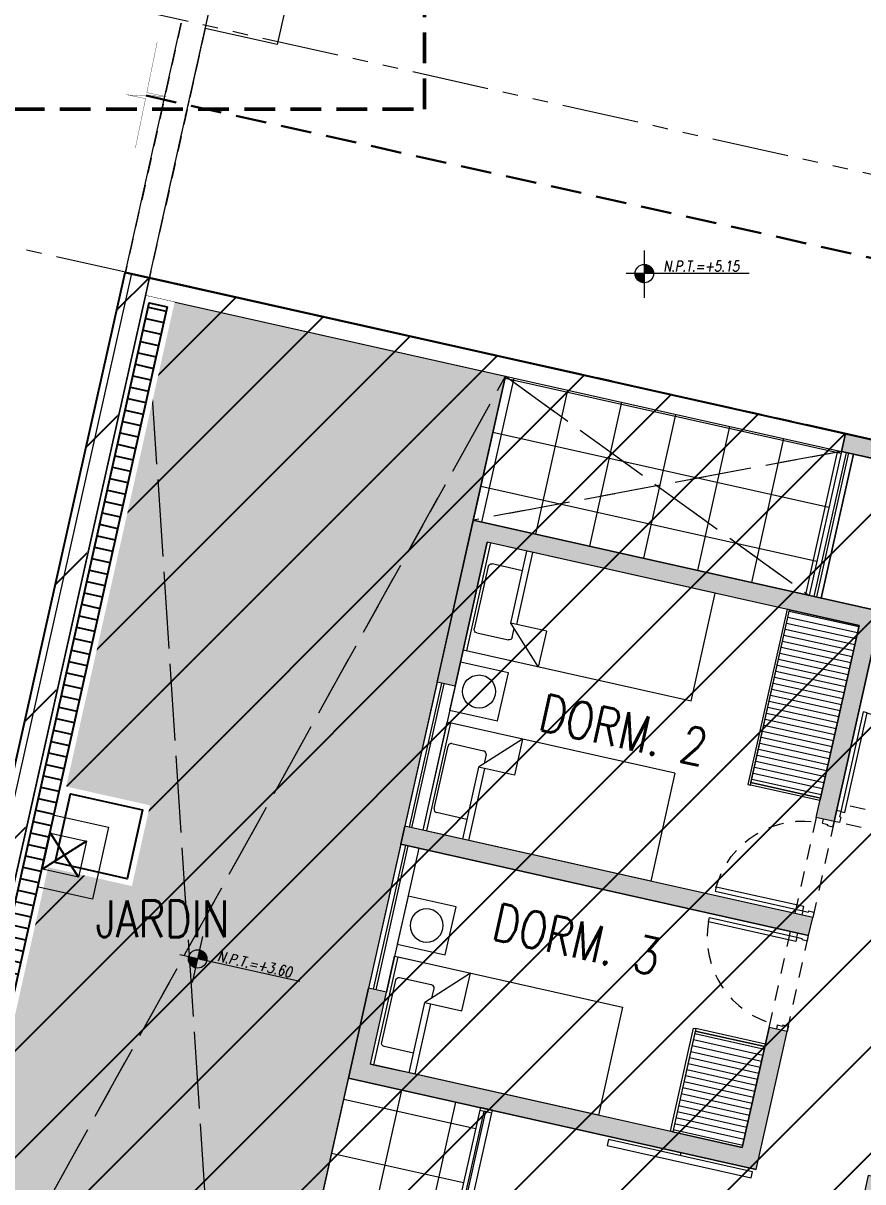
# Model space of a CAD drawing. Header units: inches. Extents: x 0 to 766, y -245 to 236.
# Drawn here: x 210.04 to 216.87, y 140.48 to 149.91 of the extents above; entities that cross this region are included whole.
import ezdxf
from ezdxf.enums import TextEntityAlignment as Align

# ---------------------------------------------------------------- set-up
doc = ezdxf.new("R2010")
doc.units = ezdxf.units.IN
doc.header["$MEASUREMENT"] = 0
doc.set_wipeout_variables(frame=1)
for name, pattern in [('CONTINUO', [0]), ('DASHED2', [0.375, 0.25, -0.125]), ('HIDDEN', [0.375, 0.25, -0.125]), ('HIDDEN2', [0.1875, 0.125, -0.0625]), ('PHANTOM', [2.5, 1.25, -0.25, 0.25, -0.25, 0.25, -0.25]), ('TC_P1$0$HIDDEN2', [0.1875, 0.125, -0.0625])]:
    doc.linetypes.add(name, pattern=pattern)
for name, color, linetype, lineweight in [('000 SOS 911 EQUIPOS', 5, 'Continuous', 25), ('000 SOS 911 TUB. ENTERRADA  ACI', 5, 'DASHED2', 25), ('01-detalle', 251, 'Continuous', 9), ('A-ESTRUCTURA-MUROS', 251, 'Continuous', 9), ('A-ESTRUCTURA-VIGAS', 251, 'HIDDEN2', 9), ('A-MUROS', 251, 'Continuous', 9), ('A-PROYECCIONES', 251, 'HIDDEN', 9), ('A-TEXTO-INDICACIONES', 251, 'Continuous', 9), ('DLP_LINEAS', 251, 'Continuous', 9), ('DLP_MURO BAJO', 251, 'Continuous', 9), ('DLP_MUROS', 251, 'Continuous', 9), ('DLP_TEXTO AMBIENTE', 251, 'Continuous', 9), ('DLP_VERDE', 251, 'Continuous', 9), ('EJES', 251, 'PHANTOM', 9), ('TC_P1$0$DLP_ESTRUCTURAS', 251, 'Continuous', 9), ('TC_P1$0$DLP_HATCH', 251, 'Continuous', 9), ('TC_P1$0$DLP_MOBILIARIO', 251, 'Continuous', 9), ('TC_P1$0$DLP_MOBILIARIO FIJO', 251, 'Continuous', 9), ('TC_P1$0$DLP_MURO BAJO', 251, 'Continuous', 9), ('TC_P1$0$DLP_MUROS', 251, 'Continuous', 9), ('TC_P1$0$DLP_PROYECCIONES', 251, 'TC_P1$0$HIDDEN2', 9)]:
    doc.layers.add(name, color=color, linetype=linetype, lineweight=lineweight)
doc.styles.add('R100-200', font='romans.shx', dxfattribs={"width": 0.8, "height": 0.3})
doc.styles.add('R80', font='romans.shx', dxfattribs={"width": 0.8, "oblique": 15, "height": 0.1})
doc.styles.add('R80-200', font='romans.shx', dxfattribs={"width": 0.8, "oblique": 10, "height": 0.2})

# ---------------------------------------------------------------- blocks, each defined once
blk = doc.blocks.new('base general')
at = {"layer": 'DLP_VERDE'}
h = blk.add_hatch(dxfattribs=at)
h.set_pattern_fill('AR-SAND', color=251, scale=0.0035, angle=215)
h.set_pattern_definition([(252.5, (0, 0), (0.1028379, -0.13710426), [0, -0.135128, 0, -0.15113, 0, -0.1444625]), (222.5, (0, 0), (0.0150241, -0.29575865), [0, -0.072898, 0, -0.121793, 0, -0.0466725]), (182.5, (0.08957, 0.06272), (-0.22649154, -0.15920515), [0, -0.04445, 0, -0.16002, 0, -0.208915]), (172.5, (0.08957, 0.06272), (-0.17416064, -0.21719985), [0, -0.022225, 0, -0.104902, 0, -0.120015])])
h.paths.add_polyline_path([(-13.0253, 65.4003), (-15.9529, 66.0556), (-13.7248, 76.0091), (-10.7975, 75.3539)])
at = {"layer": 'A-PROYECCIONES', "color": 251}
for p, q in [((-13.7249, 76.0091), (-13.0253, 65.4003)), ((-15.9529, 66.0556), (-10.7974, 75.3538, 0)), ((-10.7974, 75.3538, 0), (-8.3268, 73.5714, 0)), ((-8.0646, 74.7424, 0), (-11.0591, 74.183, 0))]:
    blk.add_line(p, q, dxfattribs=at)
at = {"layer": 'DLP_MURO BAJO', "color": 251, "ltscale": 0.5}
blk.add_lwpolyline([(-13.0253, 65.4003), (-15.9529, 66.0556), (-13.7248, 76.0091), (-10.7975, 75.3539)], close=True, dxfattribs=at)
at = {"layer": 'DLP_MUROS', "color": 251}
blk.add_lwpolyline([(-8.0321, 74.8887), (-13.692, 76.1557), (-13.7248, 76.0093), (-8.0648, 74.7423)], close=True, dxfattribs=at)
blk = doc.blocks.new('TC_P1$0$EST.P1')
at = {"layer": 'TC_P1$0$DLP_ESTRUCTURAS'}
h = blk.add_hatch(color=8, dxfattribs=at)
h.dxf.hatch_style = 1
h.paths.add_polyline_path([(9.15, 0.06), (9.15, 6.125), (10.65, 6.125), (10.65, 5.375), (10.8, 5.375), (10.8, 6.325), (9, 6.325), (9, 5.45), (7.5, 5.45), (7.5, 5.95), (7.35, 5.95), (7.35, 5.25), (9, 5.25), (9, 0.06)])
h.paths.add_polyline_path([(30.25, 10.125), (28.65, 10.125), (28.65, 13.225), (29.85, 13.225), (29.85, 13.375), (28.5, 13.375), (28.5, 9.975), (30.25, 9.975)])
h.paths.add_polyline_path([(31.05, 13.375), (31.2, 13.375), (31.2, 9.975), (31.05, 9.975)])
h.paths.add_polyline_path([(36.55, 13.85), (36.85, 13.85), (36.85, 13.7), (36.7, 13.7), (36.7, 10.625), (36.55, 10.625)])
h.paths.add_polyline_path([(33.6, 13.225), (33.6, 10.125), (32, 10.125), (32, 9.975), (33.75, 9.975), (33.75, 13.375), (32.4, 13.375), (32.4, 13.225)])
h.paths.add_polyline_path([(42.85, 13.7), (43.45, 13.7), (43.45, 13.85), (42.7, 13.85), (42.7, 10.45), (43.85, 10.45), (43.85, 10.6), (42.85, 10.6)])
h.paths.add_polyline_path([(44.65, 13.85), (44.65, 10.45), (44.8, 10.45), (44.8, 13.85)])
h.paths.add_polyline_path([(45.6, 10.6), (47.2, 10.6), (47.2, 13.7), (46, 13.7), (46, 13.85), (47.35, 13.85), (47.35, 10.45), (45.6, 10.45)])
h.paths.add_polyline_path([(42.85, 0.15), (43.45, 0.15), (43.45, 0), (42.7, 0), (42.7, 3.4), (43.85, 3.4), (43.85, 3.25), (42.85, 3.25)])
h.paths.add_polyline_path([(44.65, 0), (44.65, 3.4), (44.8, 3.4), (44.8, 0)])
h.paths.add_polyline_path([(45.6, 3.25), (47.2, 3.25), (47.2, 0.15), (46, 0.15), (46, 0), (47.35, 0), (47.35, 3.4), (45.6, 3.4)])
h.paths.add_polyline_path([(40, 3.5), (39.85, 3.5), (39.85, 0.15), (39.7, 0.15), (39.7, 0), (40, 0)])
h.paths.add_polyline_path([(30.25, 3.725), (28.65, 3.725), (28.65, 0.625), (29.85, 0.625), (29.85, 0.475), (28.5, 0.475), (28.5, 3.875), (30.25, 3.875)])
h.paths.add_polyline_path([(31.05, 0.475), (31.2, 0.475), (31.2, 3.875), (31.05, 3.875)])
h.paths.add_polyline_path([(36.55, 0), (36.85, 0), (36.85, 0.15), (36.7, 0.15), (36.7, 3.225), (36.55, 3.225)])
h.paths.add_polyline_path([(33.6, 0.625), (33.6, 3.725), (32, 3.725), (32, 3.875), (33.75, 3.875), (33.75, 0.475), (32.4, 0.475), (32.4, 0.625)])
h.paths.add_polyline_path([(23.65, 9.025), (23.65, 10.025), (23.5, 10.025), (23.5, 9.025)], flags=17)
h.paths.add_polyline_path([(17.1, 10.125), (18.7, 10.125), (18.7, 13.225), (17.5, 13.225), (17.5, 13.375), (18.85, 13.375), (18.85, 9.975), (17.1, 9.975)])
h.paths.add_polyline_path([(16.3, 13.375), (16.15, 13.375), (16.15, 9.975), (16.3, 9.975)])
h.paths.add_polyline_path([(10.5, 13.85), (10.5, 13.7), (10.65, 13.7), (10.65, 10.625), (10.8, 10.625), (10.8, 13.85)])
h.paths.add_polyline_path([(21.1, 7.525), (11.7, 7.525), (11.7, 7.675), (15.25, 7.675), (15.25, 9.075), (15.45, 9.075), (15.45, 7.675), (17.85, 7.675), (17.85, 8.925), (16.2, 8.925), (16.2, 9.075), (18, 9.075), (18, 7.675), (21.1, 7.675)])
h.paths.add_polyline_path([(13.75, 13.225), (13.75, 10.125), (15.35, 10.125), (15.35, 9.975), (13.6, 9.975), (13.6, 13.375), (14.95, 13.375), (14.95, 13.225)])
h.paths.add_polyline_path([(9, 8.6), (7.35, 8.6), (7.35, 7.9), (7.5, 7.9), (7.5, 8.4), (9, 8.4), (9, 7.525), (10.8, 7.525), (10.8, 8.475), (10.65, 8.475), (10.65, 7.725), (9.15, 7.725), (9.15, 13.79), (9, 13.79)])
h.paths.add_polyline_path([(4.5, 13.7), (3.9, 13.7), (3.9, 13.85), (4.65, 13.85), (4.65, 10.45), (3.5, 10.45), (3.5, 10.6), (4.5, 10.6)])
h.paths.add_polyline_path([(2.7, 13.85), (2.7, 10.45), (2.55, 10.45), (2.55, 13.85)])
h.paths.add_polyline_path([(1.75, 10.6), (0.15, 10.6), (0.15, 13.7), (1.35, 13.7), (1.35, 13.85), (0, 13.85), (0, 10.45), (1.75, 10.45)])
h.paths.add_polyline_path([(2.7, 0), (2.7, 3.4), (2.55, 3.4), (2.55, 0)])
h.paths.add_polyline_path([(1.75, 3.25), (0.15, 3.25), (0.15, 0.15), (1.35, 0.15), (1.35, 0), (0, 0), (0, 3.4), (1.75, 3.4)])
h.paths.add_polyline_path([(7.35, 3.5), (7.5, 3.5), (7.5, 0.15), (7.65, 0.15), (7.65, 0), (7.35, 0)])
h.paths.add_polyline_path([(17.1, 3.725), (18.7, 3.725), (18.7, 0.625), (17.5, 0.625), (17.5, 0.475), (18.85, 0.475), (18.85, 3.875), (17.1, 3.875)])
h.paths.add_polyline_path([(16.3, 0.475), (16.15, 0.475), (16.15, 3.875), (16.3, 3.875)])
h.paths.add_polyline_path([(10.8, 0), (10.5, 0), (10.5, 0.15), (10.65, 0.15), (10.65, 3.225), (10.8, 3.225)])
h.paths.add_polyline_path([(13.75, 0.625), (13.75, 3.725), (15.35, 3.725), (15.35, 3.875), (13.6, 3.875), (13.6, 0.475), (14.95, 0.475), (14.95, 0.625)])
h.paths.add_polyline_path([(38.35, 6.325), (36.55, 6.325), (36.55, 5.375), (36.7, 5.375), (36.7, 6.125), (38.2, 6.125), (38.2, 0.06), (38.35, 0.06), (38.35, 5.25), (40, 5.25), (40, 5.95), (39.85, 5.95), (39.85, 5.45), (38.35, 5.45)])
h.paths.add_polyline_path([(4.65, 0), (4.65, 3.4), (3.5, 3.4), (3.5, 3.25), (4.5, 3.25), (4.5, 0.15), (3.9, 0.15), (3.9, 0)])
h.paths.add_polyline_path([(1.7468, 8.35), (1.6, 8.35), (1.6, 9.55), (3.75, 9.55), (3.75, 9.4), (1.75, 9.4), (1.75, 8.35)], flags=17)
h.paths.add_polyline_path([(1.7468, 5.5), (1.6, 5.5), (1.6, 4.3), (3.75, 4.3), (3.75, 4.45), (1.75, 4.45), (1.75, 5.5)], flags=17)
h.paths.add_polyline_path([(7.5001, 7), (4.65, 7), (4.65, 9.55), (4.5, 9.55), (4.5, 7), (1.75, 7), (1.75, 7.6), (1.6, 7.6), (1.6, 7), (-1.2, 7), (-1.2, 11.05), (-1.35, 11.05), (-1.35, 2.8), (-1.2, 2.8), (-1.2, 6.85), (1.6, 6.85), (1.6, 6.25), (1.75, 6.25), (1.75, 6.85), (4.5, 6.85), (4.5, 4.3), (4.65, 4.3), (4.65, 6.85), (7.5001, 6.85)])
h.paths.add_polyline_path([(25.8, 6.175), (29.35, 6.175), (29.35, 4.775), (31.15, 4.775), (31.15, 4.925), (29.5, 4.925), (29.5, 6.175), (31.9, 6.175), (31.9, 4.775), (32.1, 4.775), (32.1, 6.175), (35.65, 6.175), (35.65, 6.325), (25.65, 6.325), (25.65, 0.475), (26.5, 0.475), (26.5, 0.625), (25.8, 0.625), (25.8, 4.775), (27.65, 4.775), (27.65, 4.925), (25.8, 4.925)])
h.paths.add_polyline_path([(22.7, 1.025), (25.35, 1.025), (25.35, 3.675), (23, 3.675), (23, 4.225), (22.7, 4.225), (22.7, 4.375), (23.15, 4.375), (23.15, 3.825), (25.35, 3.825), (25.35, 6.325), (25.5, 6.325), (25.5, 0.875), (22.7, 0.875)])
h.paths.add_polyline_path([(21.7, 0.475), (20.85, 0.475), (20.85, 0.625), (21.55, 0.625), (21.55, 4.775), (19.7, 4.775), (19.7, 4.925), (21.55, 4.925), (21.55, 6.175), (18, 6.175), (18, 4.775), (16.2, 4.775), (16.2, 4.925), (17.85, 4.925), (17.85, 6.175), (15.45, 6.175), (15.45, 4.775), (15.25, 4.775), (15.25, 6.175), (11.7, 6.175), (11.7, 6.325), (21.7, 6.325)])
h.paths.add_polyline_path([(7.35, 13.85), (7.35, 10.35), (7.5, 10.35), (7.5, 13.7), (7.65, 13.7), (7.65, 13.85)])
h.paths.add_polyline_path([(21.35, 8.925), (21.55, 8.925), (21.55, 7.525), (23.65, 7.525), (23.65, 8.125), (23.5, 8.125), (23.5, 7.675), (21.7, 7.675), (21.7, 11.375), (23.5, 11.375), (23.5, 10.925), (23.65, 10.925), (23.65, 11.575), (21.7, 11.575), (21.7, 13.375), (20.85, 13.375), (20.85, 13.225), (21.55, 13.225), (21.55, 9.075), (19.3, 9.075), (19.3, 8.925), (21.45, 8.925)])
h.paths.add_polyline_path([(38.35, 13.79), (38.35, 8.6), (40, 8.6), (40, 7.9), (39.85, 7.9), (39.85, 8.4), (38.35, 8.4), (38.35, 7.525), (36.55, 7.525), (36.55, 8.475), (36.7, 8.475), (36.7, 7.725), (38.2, 7.725), (38.2, 13.79)])
h.paths.add_polyline_path([(45.75, 7), (48.55, 7), (48.55, 11.05), (48.7, 11.05), (48.7, 2.8), (48.55, 2.8), (48.55, 6.85), (45.75, 6.85), (45.75, 6.25), (45.6, 6.25), (45.6, 6.85), (42.85, 6.85), (42.85, 4.3), (42.7, 4.3), (42.7, 6.85), (39.8499, 6.85), (39.8499, 7), (42.7, 7), (42.7, 9.55), (42.85, 9.55), (42.85, 7), (45.6, 7), (45.6, 7.6), (45.75, 7.6)])
h.paths.add_polyline_path([(40, 13.85), (39.7, 13.85), (39.7, 13.7), (39.85, 13.7), (39.85, 10.35), (40, 10.35)])
h.paths.add_polyline_path([(45.6032, 8.35), (45.75, 8.35), (45.75, 9.55), (43.6, 9.55), (43.6, 9.4), (45.6, 9.4), (45.6, 8.35)], flags=17)
h.paths.add_polyline_path([(45.6032, 5.5), (45.75, 5.5), (45.75, 4.3), (43.6, 4.3), (43.6, 4.45), (45.6, 4.45), (45.6, 5.5)], flags=17)
h.paths.add_polyline_path([(25.35, 7.525), (25.5, 7.525), (25.5, 11.575), (25.35, 11.575)])
h.paths.add_polyline_path([(25.8, 8.925), (28.05, 8.925), (28.05, 9.075), (25.8, 9.075), (25.8, 13.225), (26.5, 13.225), (26.5, 13.375), (25.65, 13.375), (25.65, 7.525), (25.8, 7.525)])
h.paths.add_polyline_path([(26.25, 7.675), (26.25, 7.525), (35.65, 7.525), (35.65, 7.675), (32.1, 7.675), (32.1, 9.075), (31.9, 9.075), (31.9, 7.675), (29.5, 7.675), (29.5, 8.925), (31.15, 8.925), (31.15, 9.075), (29.35, 9.075), (29.35, 7.675)])
for points in [[(7.5001, 7), (4.65, 7), (4.65, 9.55), (4.5, 9.55), (4.5, 7), (1.75, 7), (1.75, 7.6), (1.6, 7.6), (1.6, 7), (-1.2, 7), (-1.2, 11.05), (-1.35, 11.05), (-1.35, 2.8), (-1.2, 2.8), (-1.2, 6.85), (1.6, 6.85), (1.6, 6.25), (1.75, 6.25), (1.75, 6.85), (4.5, 6.85), (4.5, 4.3), (4.65, 4.3), (4.65, 6.85), (7.5001, 6.85)], [(1.75, 3.25), (0.15, 3.25), (0.15, 0.15), (1.35, 0.15), (1.35, 0), (0, 0), (0, 3.4), (1.75, 3.4)], [(2.7, 0), (2.7, 3.4), (2.55, 3.4), (2.55, 0)], [(4.65, 0), (4.65, 3.4), (3.5, 3.4), (3.5, 3.25), (4.5, 3.25), (4.5, 0.15), (3.9, 0.15), (3.9, 0)]]:
    blk.add_lwpolyline(points, close=True)
blk = doc.blocks.new('TC_P1$0$A$C77AB7FBD')
at = {"linetype": 'Continuous'}
for p, q in [((0, 0), (0, 1.9)), ((0.9, 1.9), (0, 1.9)), ((0.9, 0), (0.9, 1.9)), ((0.9, 1.87), (0, 1.87)), ((0.164, 1.57), (0.164, 1.8219)), ((0.1908, 1.8487), (0.7119, 1.8487)), ((0.7386, 1.8219), (0.7386, 1.5585)), ((0.6, 1.57), (0, 1.57)), ((0.6, 1.52), (0, 1.52)), ((0.6, 1.27), (0.6, 1.57)), ((0.9, 1.27), (0.6, 1.57)), ((0.7119, 1.5317), (0.6383, 1.5317)), ((0.9, 1.27), (0.6, 1.27)), ((0.9, 0), (0, 0))]:
    blk.add_line(p, q, dxfattribs=at)
for centre, start, end in [((0.1908, 1.8219), 90, 180), ((0.7119, 1.8219), 0, 90), ((0.7119, 1.5585), 270, 0)]:
    blk.add_arc(centre, 0.0267, start, end, dxfattribs=at)
blk = doc.blocks.new('TC_P1$0$A$C2EBA15F5')
blk.add_lwpolyline([(0, 0.4), (0, 0), (0.4, 0), (0.4, 0.4)], close=True)
blk.add_circle((0.2, 0.2), 0.1344)
blk = doc.blocks.new('TC_P1$0$CAMA PROYECCION')
for p, q in [((37.495, 40.6423, 0), (37.495, 38.771, 0)), ((38.3949, 40.6423, 0), (37.495, 40.6423, 0)), ((38.3949, 38.771, 0), (38.3949, 40.6423, 0)), ((38.0806, 39.3741, 0), (38.3949, 39.3741, 0)), ((38.3949, 39.3741, 0), (38.0806, 39.0644, 0)), ((38.0806, 39.0644, 0), (38.0806, 39.3741, 0)), ((38.0806, 39.1133, 0), (37.495, 39.1133, 0)), ((38.2069, 39.1106, 0), (38.1275, 39.1106, 0)), ((37.495, 39.0644, 0), (38.0806, 39.0644, 0)), ((37.659, 39.0644, 0), (37.659, 38.8203, 0)), ((38.2336, 38.8203, 0), (38.2336, 39.0838, 0)), ((37.495, 38.7423, 0), (37.495, 38.9974, 0)), ((38.3949, 38.7423, 0), (38.3949, 38.9974, 0)), ((37.495, 38.771, 0), (38.3949, 38.771, 0)), ((37.495, 38.7423, 0), (38.3949, 38.7423, 0)), ((37.6857, 38.7936, 0), (38.2069, 38.7936, 0))]:
    blk.add_line(p, q)
at = {"elevation": 0}
blk.add_lwpolyline([(38.495, 38.7423), (38.495, 39.1423), (38.895, 39.1423), (38.895, 38.7423)], close=True, dxfattribs=at)
blk.add_circle((38.695, 38.9423, 0), 0.1344)
for centre, start, end in [((38.2069, 39.0838, 0), 0, 90), ((37.6857, 38.8203, 0), 180, 270), ((38.2069, 38.8203, 0), 270, 0)]:
    blk.add_arc(centre, 0.0267, start, end)
blk = doc.blocks.new('*U96')
for p, q in [((0.01, 0.755), (0.01, 0.8)), ((0.055, 0.755), (0.01, 0.755)), ((0.1, 0.765), (0.055, 0.765)), ((0.055, 0.755), (0.055, 0.765)), ((0.1, 0.765), (0.1, 0.8)), ((0.055, 0.045), (0.01, 0.045)), ((0.01, 0.045), (0.01, 0)), ((0.055, 0.045), (0.055, 0.035)), ((0.1, 0.035), (0.055, 0.035)), ((0.1, 0.035), (0.1, 0))]:
    blk.add_line(p, q)
blk.add_lwpolyline([(0.83, 0.07), (0.83, 0.035), (0.1, 0.035), (0.1, 0.07)], close=True)
at = {"color": 7, "linetype": 'TC_P1$0$HIDDEN2'}
blk.add_arc((0.0996, 0.034), 0.731, 2.23015, 89.96723, dxfattribs=at)
blk = doc.blocks.new('*U97')
for p, q in [((0.01, 0.855), (0.01, 0.9)), ((0.055, 0.855), (0.01, 0.855)), ((0.1, 0.865), (0.055, 0.865)), ((0.055, 0.855), (0.055, 0.865)), ((0.1, 0.865), (0.1, 0.9)), ((0.055, 0.045), (0.01, 0.045)), ((0.01, 0.045), (0.01, 0)), ((0.055, 0.045), (0.055, 0.035)), ((0.1, 0.035), (0.055, 0.035)), ((0.1, 0.035), (0.1, 0))]:
    blk.add_line(p, q)
blk.add_lwpolyline([(0.93, 0.07), (0.93, 0.035), (0.1, 0.035), (0.1, 0.07)], close=True)
at = {"color": 7, "linetype": 'TC_P1$0$HIDDEN2'}
blk.add_arc((0.0995, 0.0339), 0.8311, 2.23015, 89.96723, dxfattribs=at)
blk = doc.blocks.new('TC_P1$0$A$C67C01FD6')
blk.add_line((0.025, 0), (0, 0))
blk.add_lwpolyline([(0.025, 0.6), (0.075, 0.6), (0.075, -0.6), (0.025, -0.6), (0.025, 0.6)])
blk = doc.blocks.new('TC_P1$0$DPTO 65_1P')
at = {"layer": 'TC_P1$0$DLP_HATCH'}
h = blk.add_hatch(dxfattribs=at)
h.set_pattern_fill('_USER', color=256, scale=0.45, double=1, pattern_type=0)
h.set_pattern_definition([(0, (-1.50005, 19.17495), (0, 0.45), []), (90, (-1.50005, 19.17495), (-0.45, 3e-17), [])])
h.paths.add_polyline_path([(-2.85, -6.9251), (-0.15, -6.9251), (-0.1501, -5.825), (-2.8501, -5.825)])
at = {"layer": 'TC_P1$0$DLP_MOBILIARIO FIJO'}
h = blk.add_hatch(dxfattribs=at)
h.set_pattern_fill('_USER', color=8, scale=0.05, angle=450, pattern_type=0)
h.set_pattern_definition([(90, (9533.584805, 4941.290817), (-0.05, 2e-17), [])])
h.paths.add_polyline_path([(-7.3501, -3.675), (-5.9101, -3.675), (-5.9101, -4.255), (-7.3501, -4.255)])
h = blk.add_hatch(dxfattribs=at)
h.set_pattern_fill('_USER', color=8, scale=0.05, angle=450, pattern_type=0)
h.set_pattern_definition([(90, (9532.004806, 4941.870817), (-0.05, 2e-17), [])])
h.paths.add_polyline_path([(-3.0001, -3.675), (-3.8401, -3.675), (-3.8401, -4.255), (-3.0001, -4.255)])
at = {"layer": 'TC_P1$0$DLP_MOBILIARIO'}
blk.add_lwpolyline([(-7.5001, -3.525), (-7.5001, -4.025), (-8.7001, -4.025), (-8.7001, -3.525)], close=True, dxfattribs=at)
at = {"layer": 'TC_P1$0$DLP_MOBILIARIO FIJO'}
for p, q in [((-8.7001, -4.065), (-7.5001, -4.065)), ((-8.7001, -4.085), (-7.5001, -4.085)), ((-4.9501, -6.865), (-6.1501, -6.865)), ((-4.8001, -6.865), (-3.6001, -6.865)), ((-4.9501, -6.885), (-6.1501, -6.885)), ((-4.8001, -6.885), (-3.6001, -6.885))]:
    blk.add_line(p, q, dxfattribs=at)
at = {"layer": 'TC_P1$0$DLP_MOBILIARIO FIJO', "color": 251}
for p, q in [((-0.1701, -5.725, 0), (-2.8301, -5.725, 0)), ((-2.8301, -5.825, 0), (-0.1701, -5.825, 0))]:
    blk.add_line(p, q, dxfattribs=at)
at = {"layer": 'TC_P1$0$DLP_MOBILIARIO FIJO', "color": 8}
for points in [[(-7.3501, -3.675), (-5.9101, -3.675), (-5.9101, -4.255), (-7.3501, -4.255)], [(-3.0001, -3.675), (-3.8401, -3.675), (-3.8401, -4.255), (-3.0001, -4.255)]]:
    blk.add_lwpolyline(points, close=True, dxfattribs=at)
at = {"layer": 'TC_P1$0$DLP_MOBILIARIO FIJO', "elevation": 0}
for points in [[(-5.9101, -3.675), (-5.8901, -3.675), (-5.8901, -4.255), (-5.9101, -4.255)], [(-3.8401, -3.675), (-3.8601, -3.675), (-3.8601, -4.255), (-3.8401, -4.255)], [(-5.8901, -4.275), (-5.8901, -4.255), (-7.3501, -4.255), (-7.3501, -4.275)], [(-3.8601, -4.275), (-3.8601, -4.255), (-3.0001, -4.255), (-3.0001, -4.275)], [(-1.4901, -5.7875), (-2.8301, -5.7875), (-2.8301, -5.7775), (-1.4901, -5.7775)]]:
    blk.add_lwpolyline(points, close=True, dxfattribs=at)
at = {"layer": 'TC_P1$0$DLP_MOBILIARIO FIJO', "color": 6, "elevation": 0}
blk.add_lwpolyline([(-2.8301, -5.725), (-2.8501, -5.725), (-2.8501, -5.825), (-2.8301, -5.825)], close=True, dxfattribs=at)
at = {"layer": 'TC_P1$0$DLP_MURO BAJO'}
for p, q in [((-8.7001, -4.025), (-7.5001, -4.025)), ((-8.7001, -4.125), (-7.5001, -4.125)), ((-6.1501, -6.775), (-4.9501, -6.775)), ((-4.8001, -6.775), (-3.6001, -6.775)), ((-6.1501, -6.925), (-4.9501, -6.925)), ((-4.8001, -6.925), (-3.6001, -6.925))]:
    blk.add_line(p, q, dxfattribs=at)
at = {"layer": 'TC_P1$0$DLP_MUROS'}
for p, q in [((-8.8501, -4.125), (-8.8501, 0.075)), ((-8.7001, -0.075), (-8.7001, -4.125)), ((-5.7501, -3.525), (-7.5001, -3.525)), ((-7.5001, -3.525), (-7.5001, -6.925)), ((-5.7501, -3.525), (-5.7501, -3.675)), ((-4.8001, -3.525), (-4.9501, -3.525)), ((-4.9501, -3.525), (-4.9501, -6.925)), ((-4.8001, -3.525), (-4.8001, -6.925)), ((-2.8501, -3.525), (-4.0001, -3.525)), ((-4.0001, -3.525), (-4.0001, -3.675)), ((-2.8501, -3.525), (-2.8501, -6.925)), ((-5.7501, -3.675), (-7.3501, -3.675)), ((-7.3501, -3.675), (-7.3501, -6.775)), ((-3.0001, -3.675), (-4.0001, -3.675)), ((-3.0001, -3.675), (-3.0001, -6.775)), ((-3.0001, -3.675), (-3.0001, -6.775)), ((-8.7001, -4.125), (-8.8501, -4.125)), ((-6.1501, -6.775), (-7.3501, -6.775)), ((-6.1501, -6.775), (-6.1501, -6.925)), ((-3.0001, -6.775), (-3.6001, -6.775)), ((-3.6001, -6.775), (-3.6001, -6.925)), ((-6.1501, -6.925), (-7.5001, -6.925)), ((-4.8001, -6.925), (-4.9501, -6.925)), ((-2.8501, -6.925), (-3.6001, -6.925))]:
    blk.add_line(p, q, dxfattribs=at)
at = {"layer": 'TC_P1$0$DLP_PROYECCIONES'}
for p, q in [((-5.9001, -2.625), (-5.9001, -3.525)), ((-5.7501, -2.625), (-5.7501, -3.525)), ((-5.7501, -3.525), (-4.9501, -3.525)), ((-4.0001, -3.525), (-4.8001, -3.525)), ((-5.7501, -3.675), (-4.9501, -3.675)), ((-4.0001, -3.675), (-4.8001, -3.675))]:
    blk.add_line(p, q, dxfattribs=at)
at = {"layer": 'TC_P1$0$DLP_MOBILIARIO', "xscale": -1}
for name, p in [('*U97', (-5.7401, -3.525)), ('TC_P1$0$CAMA PROYECCION', (34.4949, -45.5173, 0))]:
    blk.add_blockref(name, p, dxfattribs=at)
at = {"layer": 'TC_P1$0$DLP_MOBILIARIO'}
for name, p, xscale, rotation in [('*U96', (-4.9501, -3.515), -1.000000000000003, 90), ('TC_P1$0$A$C67C01FD6', (-2.8501, -4.15, 0), -1, 180), ('TC_P1$0$A$C77AB7FBD', (-7.3501, -4.875), -1, 180)]:
    blk.add_blockref(name, p, dxfattribs=dict(at, xscale=xscale, rotation=rotation))
for name, p, rotation in [('*U96', (-4.8001, -3.515), 270), ('TC_P1$0$A$C77AB7FBD', (-4.95, -4.875), 180)]:
    blk.add_blockref(name, p, dxfattribs=dict(at, rotation=rotation))
at = {"layer": 'TC_P1$0$DLP_MOBILIARIO', "extrusion": (0, 0, -1), "xscale": -1, "zscale": -1, "rotation": 180}
blk.add_blockref('TC_P1$0$A$C2EBA15F5', (5.9501, -6.375), dxfattribs=at)
blk = doc.blocks.new('TC_P1')
at = {"layer": 'TC_P1$0$DLP_HATCH'}
h = blk.add_hatch(dxfattribs=at)
h.set_pattern_fill('_USER', color=256, scale=0.45, double=1, pattern_type=0)
h.set_pattern_definition([(0, (0.59105, -2.80033), (0, 0.45), []), (90, (0.59105, -2.80033), (-0.45, 3e-17), [])])
h.paths.add_polyline_path([(0.1502, -2.8003), (1.3501, -2.8003), (1.35, 0), (0.1501, 0)])
at = {"layer": 'TC_P1$0$DLP_ESTRUCTURAS'}
blk.add_blockref('TC_P1$0$EST.P1', (1.35, -2.8), dxfattribs=at)
blk.add_blockref('TC_P1$0$EST.P1', (1.35, -2.8), dxfattribs=at)
blk.add_blockref('TC_P1$0$DPTO 65_1P', (8.8501, 4.125))
at = {"layer": 'TC_P1$0$DLP_MURO BAJO', "color": 4, "ltscale": 0.5, "elevation": 0}
blk.add_lwpolyline([(1.3501, -2.8003), (0.1504, -2.8003)], dxfattribs=at)
at = {"layer": 'TC_P1$0$DLP_MURO BAJO', "color": 4, "ltscale": 0.5}
blk.add_lwpolyline([(8.7, -2.8), (6, -2.8001)], dxfattribs=at)
blk = doc.blocks.new('TEXTOS_PG')
at = {"layer": 'DLP_TEXTO AMBIENTE', "style": 'R100-200', "width": 0.8}
for s, p in [('DORM. 2', (46.1167, 114.3309, -0.0001)), ('DORM. 3', (45.7354, 112.6277, -0.0001))]:
    blk.add_text(s, height=0.3, rotation=347.38218, dxfattribs=at).set_placement(p)
blk.add_text('JARDIN', height=0.3, dxfattribs=at).set_placement((42.5267, 112.6406, -0.0001))
blk = doc.blocks.new('COTASYEJES')
at = {"layer": 'EJES', "ltscale": 0.5}
for p, q in [((-14.2266, 53.0001, 0), (-18.1017, 35.6884, 0)), ((1.8446, 33.9077, 0), (-38.4582, 42.9291, 0)), ((1.3859, 31.8584, 0), (-38.9169, 40.8798, 0))]:
    blk.add_line(p, q, dxfattribs=at)
blk = doc.blocks.new('SIM NIVEL PLANTA')
at = {"linetype": 'Continuous'}
h = blk.add_hatch(dxfattribs=at)
h.set_pattern_fill('_USER', color=256, scale=0.099996, angle=45, style=0, pattern_type=0)
h.set_pattern_definition([(45, (35396.10581, 26516.4892), (-0.0707080889, 0.0707080889), [])])
h.paths.add_polyline_path([(-17.03, 0), (-15.53, 0, 0.409209), (-17.03, 1.47)])
h.paths.add_polyline_path([(-18.53, 0, 0.419236), (-17.03, -1.53), (-17.03, 0)])
for p, q in [((-17.03, -3.97), (-17.03, 3.72)), ((0, 0), (-20, 0))]:
    blk.add_line(p, q)
blk.add_circle((-17.03, -0.03), 1.5, dxfattribs=at)
at = {"style": 'R80'}
blk.add_attdef('N.P.T.+0.00', text='', height=2.03, dxfattribs=at).set_placement((-7.77, 2.01), align=Align.MIDDLE_CENTER)
blk = doc.blocks.new('b4')
at = {"color": 8}
blk.add_wipeout([(0.6732, -0.7), (0, -0.7), (0, 0), (0.6732, 0)], dxfattribs=at)
blk.add_lwpolyline([(0.6232, -0.65), (0.05, -0.65), (0.05, -0.05), (0.6232, -0.05)], close=True, dxfattribs=at)
blk = doc.blocks.new('IISS P1')
at = {"linetype": 'CONTINUO'}
blk.add_blockref('b4', (2.8375, -15.9015, 0), dxfattribs=at)
at = {"color": 8}
blk.add_wipeout([(-1.1999, -16.6001), (9.0001, -16.6001), (9.0001, -16.8501), (-1.1999, -16.8501)], dxfattribs=at).translate(0, 0, 0)
at = {"linetype": 'CONTINUO'}
h = blk.add_hatch(dxfattribs=at)
h.set_pattern_fill('ANSI31', color=8, scale=0.03, angle=45)
h.set_pattern_definition([(90, (-1.35, -36.04996), (-0.09525, 0), [])])
h.paths.add_polyline_path([(-1.1499, -16.6501), (8.9501, -16.6501), (8.9501, -16.8001), (-1.1499, -16.8001)])
at = {"color": 8, "linetype": 'CONTINUO', "elevation": 0}
blk.add_lwpolyline([(-1.1499, -16.6501), (8.9501, -16.6501), (8.9501, -16.8001), (-1.1499, -16.8001)], close=True, dxfattribs=at)

msp = doc.modelspace()

# ---------------------------------------------------------------- hatches: boundary and pattern name
at = {"layer": '000 SOS 911 EQUIPOS'}
h = msp.add_hatch(dxfattribs=at)
h.set_pattern_fill('ANSI31', color=4, scale=4.9)
h.paths.add_polyline_path([(227.5156, 144.1528), (224.7834, 144.7646), (210.8746, 147.8783), (200.5016, 101.5242), (203.6237, 100.8256), (203.3943, 99.8011), (205.1509, 99.4079), (204.8232, 97.9441), (216.581, 95.312)])

# ---------------------------------------------------------------- linework, layer by layer
at = {"layer": '000 SOS 911 EQUIPOS', "color": 4}
msp.add_lwpolyline([(210.8747, 147.8785), (224.7835, 144.7648), (227.5157, 144.153), (216.5811, 95.3123), (204.8233, 97.9444), (205.151, 99.4081), (203.3944, 99.8014), (203.6237, 100.8258), (200.5017, 101.5244), (210.8747, 147.8785)], dxfattribs=at)
at = {"layer": '01-detalle', "color": 251, "linetype": 'HIDDEN', "lineweight": 50, "elevation": 0}
msp.add_lwpolyline([(208.0929, 149.2054), (213.3083, 149.2054), (213.3083, 154.7375), (208.0929, 154.7375)], close=True, dxfattribs=at)
at = {"layer": 'A-MUROS', "color": 251, "elevation": 0}
msp.add_lwpolyline([(211.7328, 150.7888), (212.3183, 150.6578), (212.1108, 149.7307), (211.5253, 149.8618)], dxfattribs=at)
at = {"layer": 'DLP_LINEAS', "color": 1, "const_width": 0.0025, "elevation": -1.1506}
msp.add_lwpolyline([(211.1337, 149.7498), (211.0496, 149.3407), (211.1965, 149.3105), (210.8926, 149.322), (211.0395, 149.2917), (210.9569, 148.8905)], dxfattribs=at)

# ---------------------------------------------------------------- block references
at = {"color": 251}
msp.add_blockref('base general', (224.7642, 71.6806, 0), dxfattribs=at)

# ---------------------------------------------------------------- next in the draw order: block references
at = {"color": 251, "rotation": 257.3817293912868}
msp.add_blockref('TC_P1', (216.7324, 146.5694, 0), dxfattribs=at)

# ---------------------------------------------------------------- next in the draw order: linework, layer by layer
at = {"layer": 'A-ESTRUCTURA-VIGAS', "color": 251, "elevation": 0}
for points in [[(211.3301, 149.9055), (210.8767, 147.8799)], [(211.5253, 149.8618), (211.0719, 147.8362)]]:
    msp.add_lwpolyline(points, dxfattribs=at)
at = {"layer": 'A-MUROS', "color": 251, "elevation": 0}
for points in [[(210.9259, 147.8691), (204.4374, 118.882)], [(211.0394, 147.69), (211.0394, 147.6899), (216.6993, 146.4229), (216.7321, 146.5694), (210.9259, 147.8691), (210.9259, 147.869)], [(208.8114, 137.7362), (211.0396, 147.6899)]]:
    msp.add_lwpolyline(points, dxfattribs=at)
at = {"layer": 'A-PROYECCIONES', "color": 251, "ltscale": 2}
for p, q in [((211.0393, 147.6897, 0), (211.7389, 137.0809, 0)), ((208.8113, 137.7363, 0), (213.9668, 147.0344, 0)), ((213.9668, 147.0344, 0), (216.4374, 145.252, 0)), ((216.6996, 146.423, 0), (213.7051, 145.8637, 0))]:
    msp.add_line(p, q, dxfattribs=at)
at = {"layer": 'DLP_LINEAS', "color": 251, "const_width": 0.025, "elevation": 0}
msp.add_lwpolyline([(193.0542, 143.5811), (201.3983, 143.1997), (201.4668, 144.6981), (201.8293, 141.6784), (201.8978, 143.1768), (210.0823, 142.8027)], dxfattribs=at)

# ---------------------------------------------------------------- next in the draw order: block references
at = {"color": 251}
for name, p in [('COTASYEJES', (229.0571, 111.642, 0)), ('TEXTOS_PG', (168.1063, 29.8306, 0))]:
    msp.add_blockref(name, p, dxfattribs=at)
at = {"layer": 'A-TEXTO-INDICACIONES', "color": 251}
ref = msp.add_blockref('SIM NIVEL PLANTA', (215.9481, 147.8706, 0), dxfattribs=dict(at, xscale=0.04999999999999999, yscale=0.04999999999999999, zscale=0.04999999999999999, rotation=0.009024318233188236))
ref.add_attrib('N.P.T.+0.00', 'N.P.T.=+5.15', dxfattribs={"layer": '0', "height": 0.085333, "rotation": 0.00902, "style": 'R80-200', "oblique": 10, "width": 0.8}).set_placement((215.5598, 147.9713, 0), align=Align.TOP_CENTER)
ref = msp.add_blockref('SIM NIVEL PLANTA', (212.2945, 142.1109, 0), dxfattribs=dict(at, xscale=0.05000000000000005, yscale=0.05000000000000005, zscale=0.05000000000000005, rotation=347.3907560878768))
ref.add_attrib('N.P.T.+0.00', 'N.P.T.=+3.60', dxfattribs={"layer": '0', "height": 0.085333, "rotation": 347.39076, "style": 'R80-200', "oblique": 10, "width": 0.8}).set_placement((211.9376, 142.294, 0), align=Align.TOP_CENTER)

# ---------------------------------------------------------------- next in the draw order: block references
at = {"color": 251, "rotation": 257.382561904665}
msp.add_blockref('IISS P1', (227.2128, 142.84, 0), dxfattribs=at)

# ---------------------------------------------------------------- next in the draw order: linework, layer by layer
at = {"color": 251}
for p, q in [((210.5587, 143.2533, 0), (210.2004, 143.0261, 0)), ((210.4932, 142.9606, 0), (210.2659, 143.3189, 0))]:
    msp.add_line(p, q, dxfattribs=at)
at = {"layer": '000 SOS 911 TUB. ENTERRADA  ACI', "lineweight": 30, "elevation": -1.1506}
msp.add_lwpolyline([(211.0445, 149.3162), (232.8591, 144.4332)], dxfattribs=at)
at = {"layer": 'A-ESTRUCTURA-MUROS', "color": 251, "elevation": 0}
msp.add_lwpolyline([(208.1857, 135.8581), (210.8767, 147.8799), (211.0719, 147.8362), (208.3809, 135.8144)], dxfattribs=at)
at = {"layer": 'A-MUROS', "color": 251}
for p, q in [((209.9722, 142.9235, 0), (212.3881, 153.7164, 0)), ((208.1857, 135.8581, 0), (211.3301, 149.9055, 0))]:
    msp.add_line(p, q, dxfattribs=at)
at = {"layer": 'A-MUROS', "color": 251, "elevation": 0}
msp.add_lwpolyline([(210.2987, 143.4652), (210.7378, 143.3669), (210.6068, 142.7814), (210.1676, 142.8797)], dxfattribs=at)
msp.add_lwpolyline([(210.2659, 143.3189), (210.5587, 143.2533), (210.4932, 142.9606), (210.2004, 143.0261)], close=True, dxfattribs=at)

# ---------------------------------------------------------------- next in the draw order: block references
at = {"color": 251}
msp.add_blockref('TEXTOS_PG', (168.1063, 29.8306, 0), dxfattribs=at)

doc.saveas('drawing.dxf')
